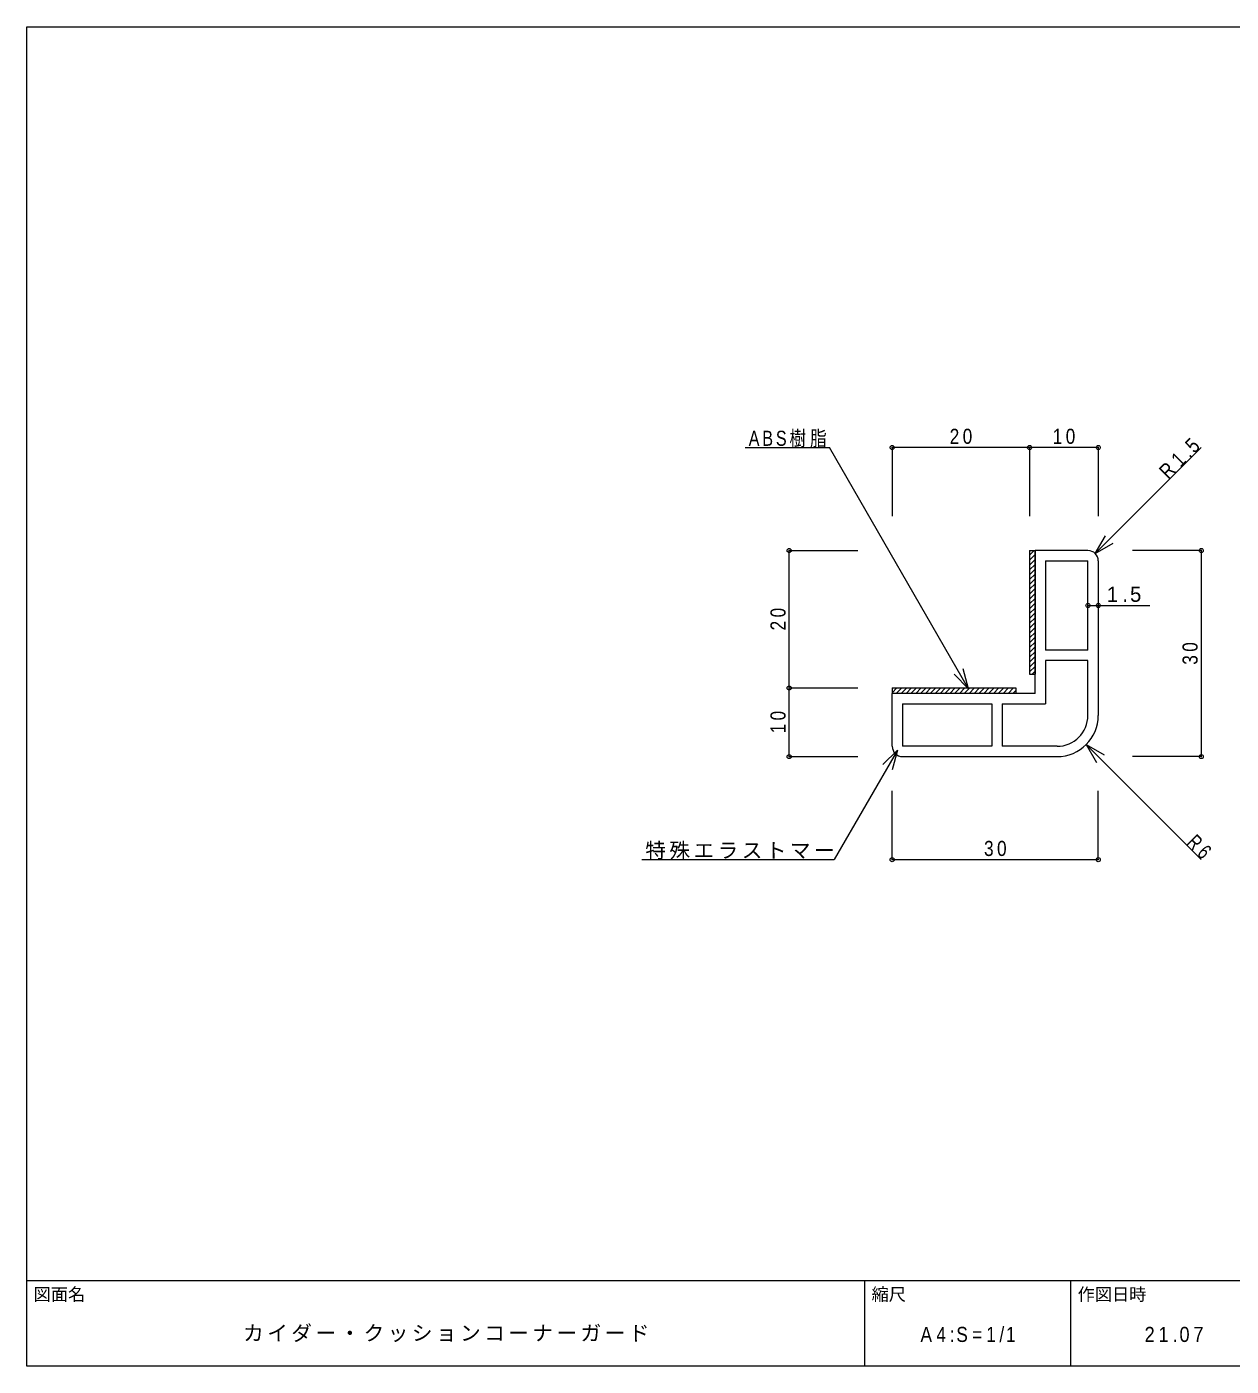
# Model space of a CAD drawing. Units: millimetres at full size, sheet at 1:1. Extents: x -141 to 141, y -98 to 98.
# Drawn here: x -141 to 34.4, y -97.5 to 97.5 of the extents above; entities that cross this region are included whole.
import ezdxf
from ezdxf.enums import TextEntityAlignment as Align

# ---------------------------------------------------------------- set-up
doc = ezdxf.new("R2010")
doc.units = ezdxf.units.MM
doc.header["$PDMODE"] = 32
doc.header["$PDSIZE"] = 0.6
for name, color, linetype, lineweight in [('0-0_ＫＢ製品', 7, 'Continuous', 9), ('0-2_ハッチ', 7, 'Continuous', 9), ('0-3_寸法', 4, 'Continuous', 9), ('0-4_引出線字', 4, 'Continuous', 9), ('0-8_他製品', 7, 'Continuous', 9), ('F-0_図面枠', 5, 'Continuous', 9), ('F-5_F-5ﾚｲﾔ', 7, 'Continuous', 9)]:
    doc.layers.add(name, color=color, linetype=linetype, lineweight=lineweight)
doc.layers.add('0-5_文字', color=7, linetype='Continuous')
doc.styles.add('HGｺﾞｼｯｸM', font='')
doc.styles.get('HGｺﾞｼｯｸM').set_extended_font_data('HGｺﾞｼｯｸM')

msp = doc.modelspace()

# ---------------------------------------------------------------- linework, layer by layer
at = {"layer": '0-0_ＫＢ製品'}
for p, q in [((5, 21.25), (5.8, 21.25)), ((5.8, 21.25), (5.8, 3.25)), ((-15, 1.25), (-15, 0.45)), ((3, 0.45), (-15, 0.45))]:
    msp.add_line(p, q, dxfattribs=at)
for points in [[(5, 21.25), (5, 3.25), (5.8, 3.25)], [(-15, 1.25), (3, 1.25), (3, 0.45)]]:
    msp.add_lwpolyline(points, dxfattribs=at)
at = {"layer": '0-2_ハッチ'}
for p, q in [((5, 20.556), (5.694, 21.25)), ((5, 19.849), (5.8, 20.649)), ((5, 19.142), (5.8, 19.942)), ((5, 18.435), (5.8, 19.235)), ((5, 17.728), (5.8, 18.528)), ((5, 17.021), (5.8, 17.821)), ((5, 16.314), (5.8, 17.114)), ((5, 15.607), (5.8, 16.407)), ((5, 14.899), (5.8, 15.699)), ((5, 14.192), (5.8, 14.992)), ((5, 13.485), (5.8, 14.285)), ((5, 12.778), (5.8, 13.578)), ((5, 12.071), (5.8, 12.871)), ((5, 11.364), (5.8, 12.164)), ((5, 10.657), (5.8, 11.457)), ((5, 9.95), (5.8, 10.75)), ((5, 9.243), (5.8, 10.043)), ((5, 8.536), (5.8, 9.336)), ((5, 7.828), (5.8, 8.628)), ((5, 7.121), (5.8, 7.921)), ((5, 6.414), (5.8, 7.214)), ((5, 5.707), (5.8, 6.507)), ((5, 5), (5.8, 5.8)), ((5, 4.293), (5.8, 5.093)), ((5, 3.586), (5.8, 4.386)), ((5.371, 3.25), (5.8, 3.679)), ((-15, 0.556), (-14.306, 1.25)), ((-14.399, 0.45), (-13.599, 1.25)), ((-13.692, 0.45), (-12.892, 1.25)), ((-12.985, 0.45), (-12.185, 1.25)), ((-12.278, 0.45), (-11.478, 1.25)), ((-11.571, 0.45), (-10.771, 1.25)), ((-10.864, 0.45), (-10.064, 1.25)), ((-10.157, 0.45), (-9.357, 1.25)), ((-9.449, 0.45), (-8.649, 1.25)), ((-8.742, 0.45), (-7.942, 1.25)), ((-8.035, 0.45), (-7.235, 1.25)), ((-7.328, 0.45), (-6.528, 1.25)), ((-6.621, 0.45), (-5.821, 1.25)), ((-5.914, 0.45), (-5.114, 1.25)), ((-5.207, 0.45), (-4.407, 1.25)), ((-4.5, 0.45), (-3.7, 1.25)), ((-3.793, 0.45), (-2.993, 1.25)), ((-3.086, 0.45), (-2.286, 1.25)), ((-2.378, 0.45), (-1.578, 1.25)), ((-1.671, 0.45), (-0.871, 1.25)), ((-0.964, 0.45), (-0.164, 1.25)), ((-0.257, 0.45), (0.543, 1.25)), ((0.45, 0.45), (1.25, 1.25)), ((1.157, 0.45), (1.957, 1.25)), ((1.864, 0.45), (2.664, 1.25)), ((2.571, 0.45), (3, 0.879))]:
    msp.add_line(p, q, dxfattribs=at)
at = {"layer": '0-3_寸法'}
for p, q in [((5, 36.25), (-15, 36.25)), ((-15, 36.25), (-15, 26.25)), ((15, 36.25), (5, 36.25)), ((5, 36.25), (5, 26.25)), ((15, 36.25), (15, 26.25)), ((-30, 1.25), (-30, 21.25)), ((-30, 21.25), (-20, 21.25)), ((30, 21.25), (20, 21.25)), ((30, 21.25), (30, -8.75)), ((13.5, 13.25), (22.5, 13.25)), ((-30, -8.75), (-30, 1.25)), ((-30, 1.25), (-20, 1.25)), ((-30, -8.75), (-20, -8.75)), ((30, -8.75), (20, -8.75)), ((-15, -23.75), (-15, -13.75)), ((15, -23.75), (15, -13.75)), ((-15, -23.75), (15, -23.75))]:
    msp.add_line(p, q, dxfattribs=at)
for p in [(-15, 36.25), (5, 36.25), (15, 36.25), (-30, 21.25), (30, 21.25), (13.5, 13.25), (15, 13.25), (-30, 1.25), (-30, -8.75), (30, -8.75), (-15, -23.75), (15, -23.75)]:
    msp.add_point(p, dxfattribs=at)
at = {"layer": '0-4_引出線字'}
for p, q in [((-36.415, 36.25), (-24.142, 36.25)), ((-3.867, 1.131), (-24.142, 36.25)), ((14.561, 20.811), (30, 36.25)), ((14.561, 20.811), (16.061, 23.409)), ((14.561, 20.811), (17.159, 22.311)), ((-3.867, 1.131), (-4.643, 4.029)), ((-3.867, 1.131), (-5.988, 3.253)), ((13.243, -6.993), (30, -23.75)), ((13.243, -6.993), (15.841, -8.493)), ((13.243, -6.993), (14.743, -9.591)), ((-14.236, -7.801), (-23.444, -23.75)), ((-14.236, -7.801), (-16.358, -9.922)), ((-14.236, -7.801), (-15.013, -10.699)), ((-51.448, -23.75), (-23.444, -23.75))]:
    msp.add_line(p, q, dxfattribs=at)
at = {"layer": '0-8_他製品'}
for p, q in [((5.8, 0.45), (5.8, 21.25)), ((13.5, 21.25), (5.8, 21.25)), ((7.3, 19.75), (13.5, 19.75)), ((7.3, 19.75), (7.3, 6.75)), ((13.5, 6.75), (13.5, 19.75)), ((15, 19.75), (15, -2.75)), ((13.5, 6.75), (7.3, 6.75)), ((13.5, 5.25), (7.3, 5.25)), ((7.3, 5.25), (7.3, -1.05)), ((13.5, -2.75), (13.5, 5.25)), ((5.8, 0.45), (-15, 0.45)), ((-15, -7.25), (-15, 0.45)), ((-13.5, -1.05), (-13.5, -7.25)), ((-13.5, -1.05), (-0.5, -1.05)), ((-0.5, -1.05), (-0.5, -7.25)), ((1, -1.05), (7.3, -1.05)), ((1, -1.05), (1, -7.25)), ((-0.5, -7.25), (-13.5, -7.25)), ((9, -7.25), (1, -7.25)), ((-13.5, -8.75), (9, -8.75))]:
    msp.add_line(p, q, dxfattribs=at)
for centre, radius, start, end in [((13.5, 19.75), 1.5, 0, 90), ((9, -2.75), 6, 270, 0), ((9, -2.75), 4.5, 270, 0), ((-13.5, -7.25), 1.5, 180, 270)]:
    msp.add_arc(centre, radius, start, end, dxfattribs=at)
at = {"layer": 'F-0_図面枠'}
for p, q in [((-141, 97.5), (141, 97.5)), ((-141, -97.5), (-141, 97.5)), ((-141, -85), (141, -85)), ((-19, -97.5), (-19, -85)), ((11, -97.5), (11, -85)), ((141, -97.5), (-141, -97.5))]:
    msp.add_line(p, q, dxfattribs=at)

# ---------------------------------------------------------------- texts
at = {"layer": '0-3_寸法', "color": 7, "char_height": 2.199, "attachment_point": 7, "style": 'HGｺﾞｼｯｸM'}
for s, insert in [('\\T1.36;\\W0.85;20', (-6.625, 36.75)), ('\\T1.36;\\W0.85;10', (8.375, 36.75)), ('\\T1.38;1.5', (16.25, 13.75)), ('\\T1.36;\\W0.85;30', (-1.625, -23.25))]:
    msp.add_mtext(s, dxfattribs=dict(at, insert=insert))
at = {"layer": '0-3_寸法', "color": 7, "char_height": 2.199, "attachment_point": 7, "rotation": 90, "style": 'HGｺﾞｼｯｸM'}
for s, insert in [('\\T1.36;\\W0.85;20', (-30.5, 9.625)), ('\\T1.36;\\W0.85;30', (29.5, 4.625)), ('\\T1.36;\\W0.85;10', (-30.5, -5.375))]:
    msp.add_mtext(s, dxfattribs=dict(at, insert=insert))
at = {"layer": '0-5_文字', "char_height": 2.199, "attachment_point": 7, "style": 'HGｺﾞｼｯｸM'}
for s, insert in [('\\T1.26;\\W0.8;ABS樹脂', (-35.892, 36.25)), ('\\T1.17;特殊エラストマー', (-50.944, -23.75))]:
    msp.add_mtext(s, dxfattribs=dict(at, insert=insert))
for s, insert, rotation in [('\\T1.38;\\W0.85;R1.5', (25.227, 31.477), 45), ('\\T1.36;\\W0.75;R6', (27.702, -21.452), 315)]:
    msp.add_mtext(s, dxfattribs=dict(at, insert=insert, rotation=rotation))
at = {"layer": 'F-0_図面枠', "color": 7, "style": 'HGｺﾞｼｯｸM'}
msp.add_text('図面名', height=1.833, dxfattribs=at).set_placement((-140, -88.5), align=Align.BOTTOM_LEFT)
at = {"layer": 'F-5_F-5ﾚｲﾔ', "style": 'HGｺﾞｼｯｸM'}
for s, p in [('縮尺', (-18, -88.5)), ('作図日時', (12, -88.5))]:
    msp.add_text(s, height=1.833, dxfattribs=at).set_placement(p, align=Align.BOTTOM_LEFT)
at = {"layer": 'F-5_F-5ﾚｲﾔ', "char_height": 2.199, "attachment_point": 7, "style": 'HGｺﾞｼｯｸM'}
for s, insert in [('\\T1.17;カイダー・クッションコーナーガード', (-109.5, -94)), ('\\T1.39;\\W0.85;A4:S=1/1', (-10.875, -94)), ('\\T1.38;\\W0.9;21.07', (21.75, -94))]:
    msp.add_mtext(s, dxfattribs=dict(at, insert=insert))

doc.saveas('drawing.dxf')
